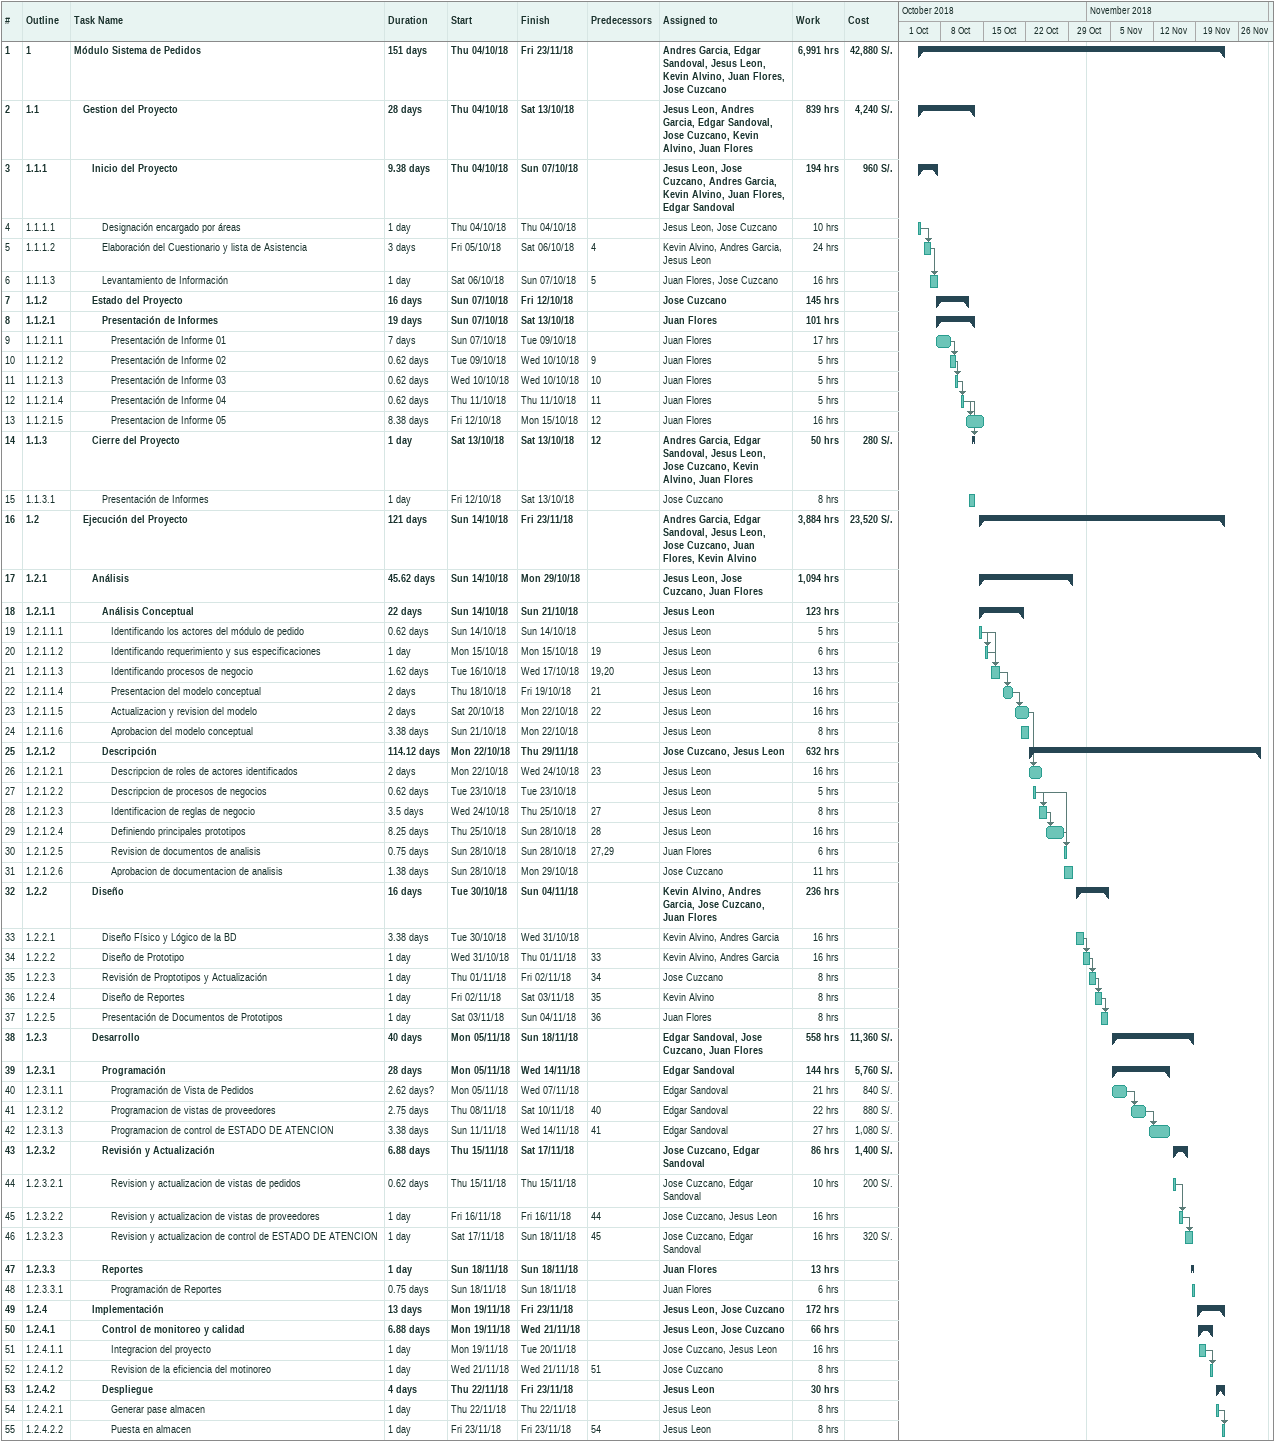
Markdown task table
| ID | WBS | Task | Duration | Start | Finish | Predecessors | Resources | Work (h) | Cost (S/.) |
|---|---|---|---|---|---|---|---|---|---|
| 1 | 1 | **Módulo Sistema de Pedidos** | 151d | 2018-10-04 | 2018-11-23 |  | Andres Garcia, Edgar Sandoval, Jesus Leon, Kevin Alvino, Juan Flores, Jose Cuzcano | 6991 | 42880 |
| 2 | 1.1 | **Gestion del Proyecto** | 28d | 2018-10-04 | 2018-10-13 |  | Jesus Leon, Andres Garcia, Edgar Sandoval, Jose Cuzcano, Kevin Alvino, Juan Flores | 839 | 4240 |
| 3 | 1.1.1 | **Inicio del Proyecto** | 9.38d | 2018-10-04 | 2018-10-07 |  | Jesus Leon, Jose Cuzcano, Andres Garcia, Kevin Alvino, Juan Flores, Edgar Sandoval | 194 | 960 |
| 4 | 1.1.1.1 | Designación encargado por áreas | 1d | 2018-10-04 | 2018-10-04 |  | Jesus Leon, Jose Cuzcano | 10 |  |
| 5 | 1.1.1.2 | Elaboración del Cuestionario y lista de Asistencia | 3d | 2018-10-05 | 2018-10-06 | 4 | Kevin Alvino, Andres Garcia, Jesus Leon | 24 |  |
| 6 | 1.1.1.3 | Levantamiento de Información | 1d | 2018-10-06 | 2018-10-07 | 5 | Juan Flores, Jose Cuzcano | 16 |  |
| 7 | 1.1.2 | **Estado del Proyecto** | 16d | 2018-10-07 | 2018-10-12 |  | Jose Cuzcano | 145 |  |
| 8 | 1.1.2.1 | **Presentación de Informes** | 19d | 2018-10-07 | 2018-10-13 |  | Juan Flores | 101 |  |
| 9 | 1.1.2.1.1 | Presentación de Informe 01 | 7d | 2018-10-07 | 2018-10-09 |  | Juan Flores | 17 |  |
| 10 | 1.1.2.1.2 | Presentación de Informe 02 | 0.62d | 2018-10-09 | 2018-10-10 | 9 | Juan Flores | 5 |  |
| 11 | 1.1.2.1.3 | Presentación de Informe 03 | 0.62d | 2018-10-10 | 2018-10-10 | 10 | Juan Flores | 5 |  |
| 12 | 1.1.2.1.4 | Presentación de Informe 04 | 0.62d | 2018-10-11 | 2018-10-11 | 11 | Juan Flores | 5 |  |
| 13 | 1.1.2.1.5 | Presentacion de Informe 05 | 8.38d | 2018-10-12 | 2018-10-15 | 12 | Juan Flores | 16 |  |
| 14 | 1.1.3 | **Cierre del Proyecto** | 1d | 2018-10-13 | 2018-10-13 | 12 | Andres Garcia, Edgar Sandoval, Jesus Leon, Jose Cuzcano, Kevin Alvino, Juan Flores | 50 | 280 |
| 15 | 1.1.3.1 | Presentación de Informes | 1d | 2018-10-12 | 2018-10-13 |  | Jose Cuzcano | 8 |  |
| 16 | 1.2 | **Ejecución del Proyecto** | 121d | 2018-10-14 | 2018-11-23 |  | Andres Garcia, Edgar Sandoval, Jesus Leon, Jose Cuzcano, Juan Flores, Kevin Alvino | 3884 | 23520 |
| 17 | 1.2.1 | **Análisis** | 45.62d | 2018-10-14 | 2018-10-29 |  | Jesus Leon, Jose Cuzcano, Juan Flores | 1094 |  |
| 18 | 1.2.1.1 | **Análisis Conceptual** | 22d | 2018-10-14 | 2018-10-21 |  | Jesus Leon | 123 |  |
| 19 | 1.2.1.1.1 | Identificando los actores del módulo de pedido | 0.62d | 2018-10-14 | 2018-10-14 |  | Jesus Leon | 5 |  |
| 20 | 1.2.1.1.2 | Identificando requerimiento y sus especificaciones | 1d | 2018-10-15 | 2018-10-15 | 19 | Jesus Leon | 6 |  |
| 21 | 1.2.1.1.3 | Identificando procesos de negocio | 1.62d | 2018-10-16 | 2018-10-17 | 19, 20 | Jesus Leon | 13 |  |
| 22 | 1.2.1.1.4 | Presentacion del modelo conceptual | 2d | 2018-10-18 | 2018-10-19 | 21 | Jesus Leon | 16 |  |
| 23 | 1.2.1.1.5 | Actualizacion y revision del modelo | 2d | 2018-10-20 | 2018-10-22 | 22 | Jesus Leon | 16 |  |
| 24 | 1.2.1.1.6 | Aprobacion del modelo conceptual | 3.38d | 2018-10-21 | 2018-10-22 |  | Jesus Leon | 8 |  |
| 25 | 1.2.1.2 | **Descripción** | 114.12d | 2018-10-22 | 2018-11-29 |  | Jose Cuzcano, Jesus Leon | 632 |  |
| 26 | 1.2.1.2.1 | Descripcion de roles de actores identificados | 2d | 2018-10-22 | 2018-10-24 | 23 | Jesus Leon | 16 |  |
| 27 | 1.2.1.2.2 | Descripcion de procesos de negocios | 0.62d | 2018-10-23 | 2018-10-23 |  | Jesus Leon | 5 |  |
| 28 | 1.2.1.2.3 | Identificacion de reglas de negocio | 3.5d | 2018-10-24 | 2018-10-25 | 27 | Jesus Leon | 8 |  |
| 29 | 1.2.1.2.4 | Definiendo principales prototipos | 8.25d | 2018-10-25 | 2018-10-28 | 28 | Jesus Leon | 16 |  |
| 30 | 1.2.1.2.5 | Revision de documentos de analisis | 0.75d | 2018-10-28 | 2018-10-28 | 27, 29 | Juan Flores | 6 |  |
| 31 | 1.2.1.2.6 | Aprobacion de documentacion de analisis | 1.38d | 2018-10-28 | 2018-10-29 |  | Jose Cuzcano | 11 |  |
| 32 | 1.2.2 | **Diseño** | 16d | 2018-10-30 | 2018-11-04 |  | Kevin Alvino, Andres Garcia, Jose Cuzcano, Juan Flores | 236 |  |
| 33 | 1.2.2.1 | Diseño Físico y Lógico de la BD | 3.38d | 2018-10-30 | 2018-10-31 |  | Kevin Alvino, Andres Garcia | 16 |  |
| 34 | 1.2.2.2 | Diseño de Prototipo | 1d | 2018-10-31 | 2018-11-01 | 33 | Kevin Alvino, Andres Garcia | 16 |  |
| 35 | 1.2.2.3 | Revisión de Proptotipos y Actualización | 1d | 2018-11-01 | 2018-11-02 | 34 | Jose Cuzcano | 8 |  |
| 36 | 1.2.2.4 | Diseño de Reportes | 1d | 2018-11-02 | 2018-11-03 | 35 | Kevin Alvino | 8 |  |
| 37 | 1.2.2.5 | Presentación de Documentos de Prototipos | 1d | 2018-11-03 | 2018-11-04 | 36 | Juan Flores | 8 |  |
| 38 | 1.2.3 | **Desarrollo** | 40d | 2018-11-05 | 2018-11-18 |  | Edgar Sandoval, Jose Cuzcano, Juan Flores | 558 | 11360 |
| 39 | 1.2.3.1 | **Programación** | 28d | 2018-11-05 | 2018-11-14 |  | Edgar Sandoval | 144 | 5760 |
| 40 | 1.2.3.1.1 | Programación de Vista de Pedidos | 2.62d? | 2018-11-05 | 2018-11-07 |  | Edgar Sandoval | 21 | 840 |
| 41 | 1.2.3.1.2 | Programacion de vistas de proveedores | 2.75d | 2018-11-08 | 2018-11-10 | 40 | Edgar Sandoval | 22 | 880 |
| 42 | 1.2.3.1.3 | Programacion de control de ESTADO DE ATENCION | 3.38d | 2018-11-11 | 2018-11-14 | 41 | Edgar Sandoval | 27 | 1080 |
| 43 | 1.2.3.2 | **Revisión y Actualización** | 6.88d | 2018-11-15 | 2018-11-17 |  | Jose Cuzcano, Edgar Sandoval | 86 | 1400 |
| 44 | 1.2.3.2.1 | Revision y actualizacion de vistas de pedidos | 0.62d | 2018-11-15 | 2018-11-15 |  | Jose Cuzcano, Edgar Sandoval | 10 | 200 |
| 45 | 1.2.3.2.2 | Revision y actualizacion de vistas de proveedores | 1d | 2018-11-16 | 2018-11-16 | 44 | Jose Cuzcano, Jesus Leon | 16 |  |
| 46 | 1.2.3.2.3 | Revision y actualizacion de control de ESTADO DE ATENCION | 1d | 2018-11-17 | 2018-11-18 | 45 | Jose Cuzcano, Edgar Sandoval | 16 | 320 |
| 47 | 1.2.3.3 | **Reportes** | 1d | 2018-11-18 | 2018-11-18 |  | Juan Flores | 13 |  |
| 48 | 1.2.3.3.1 | Programación de Reportes | 0.75d | 2018-11-18 | 2018-11-18 |  | Juan Flores | 6 |  |
| 49 | 1.2.4 | **Implementación** | 13d | 2018-11-19 | 2018-11-23 |  | Jesus Leon, Jose Cuzcano | 172 |  |
| 50 | 1.2.4.1 | **Control de monitoreo y calidad** | 6.88d | 2018-11-19 | 2018-11-21 |  | Jesus Leon, Jose Cuzcano | 66 |  |
| 51 | 1.2.4.1.1 | Integracion del proyecto | 1d | 2018-11-19 | 2018-11-20 |  | Jose Cuzcano, Jesus Leon | 16 |  |
| 52 | 1.2.4.1.2 | Revision de la eficiencia del motinoreo | 1d | 2018-11-21 | 2018-11-21 | 51 | Jose Cuzcano | 8 |  |
| 53 | 1.2.4.2 | **Despliegue** | 4d | 2018-11-22 | 2018-11-23 |  | Jesus Leon | 30 |  |
| 54 | 1.2.4.2.1 | Generar pase almacen | 1d | 2018-11-22 | 2018-11-22 |  | Jesus Leon | 8 |  |
| 55 | 1.2.4.2.2 | Puesta en almacen | 1d | 2018-11-23 | 2018-11-23 | 54 | Jesus Leon | 8 |  |
